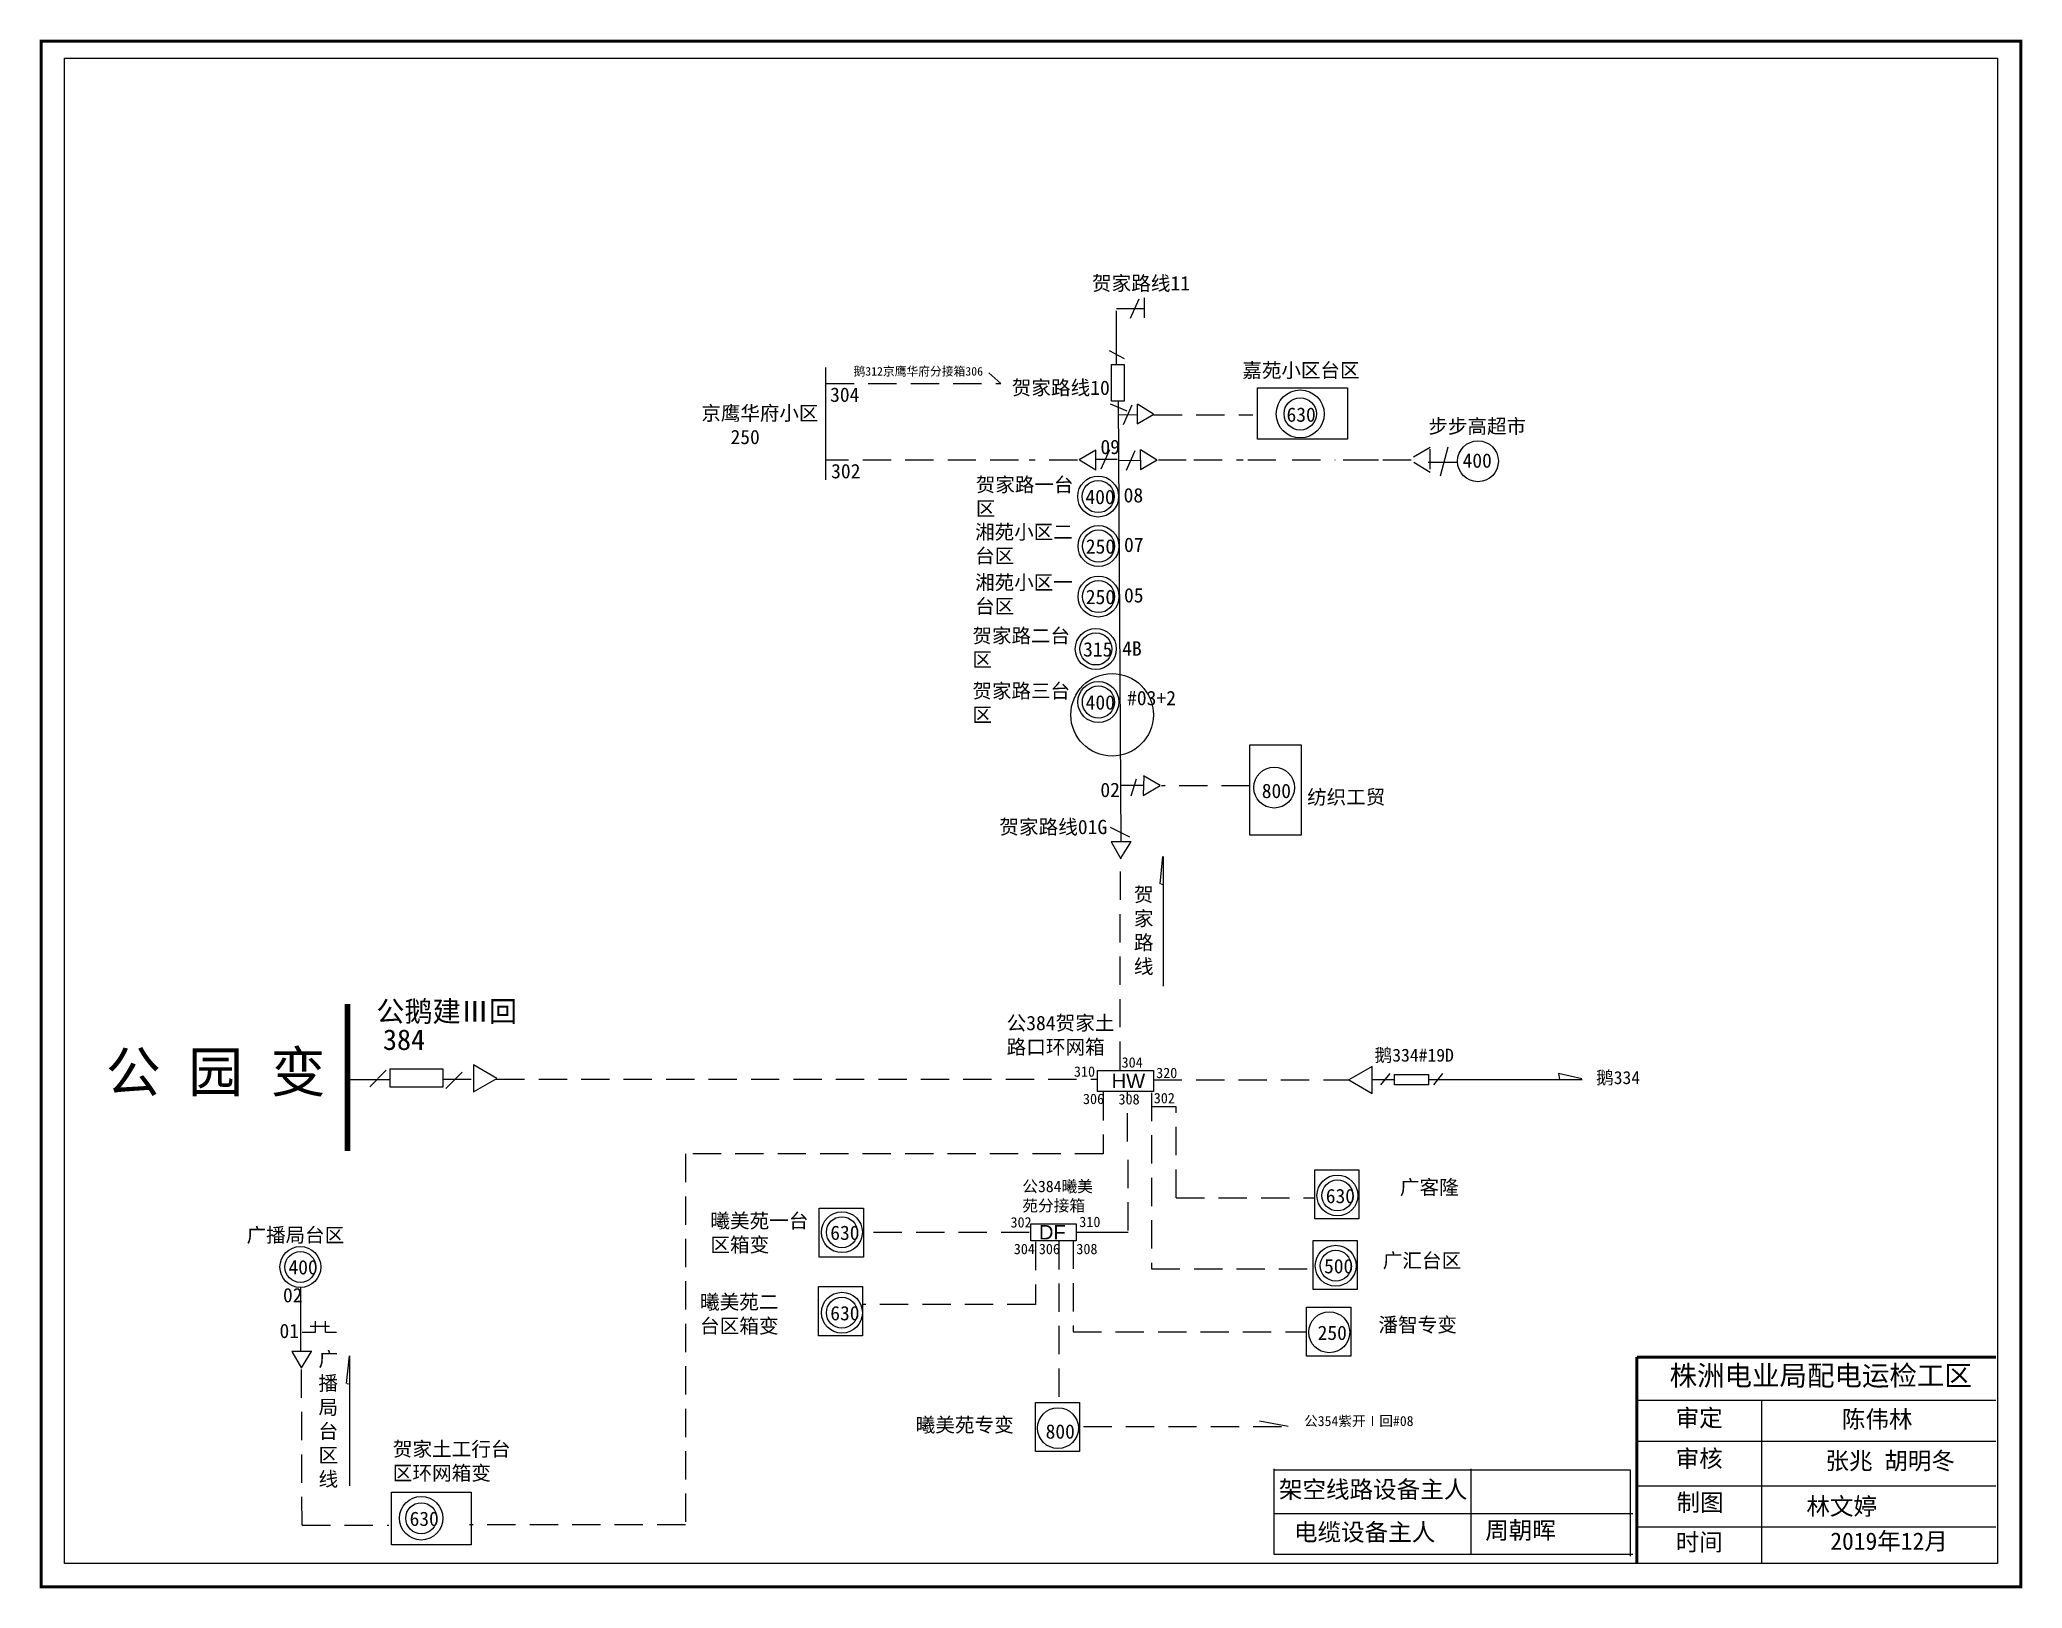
# Model space of a CAD drawing. Extents: x 45 to 389, y 2 to 271.
import ezdxf

# ---------------------------------------------------------------- set-up
doc = ezdxf.new("R2010")
doc.units = 0
doc.header["$LTSCALE"] = 0.774411
doc.linetypes.add('ACAD_ISO02W100', pattern=[15, 12, -3])
doc.linetypes.add('DASHED2', pattern=[9.525, 6.35, -3.175])
doc.layers.get('0').update_dxf_attribs({"linetype": 'CONTINUOUS'})
doc.layers.add('0-RefEdit0', color=7, linetype='CONTINUOUS')
doc.styles.get("Standard").update_dxf_attribs({"font": '', "height": 2.5})
doc.styles.add('字体', font='', dxfattribs={"height": 2.5})
doc.styles.get('Standard').set_extended_font_data('楷体_GB2312')
doc.styles.get('字体').set_extended_font_data('SimSun')

msp = doc.modelspace()

# ---------------------------------------------------------------- linework, layer by layer
at = {"linetype": 'Continuous'}
for p, q in [((231.97, 224.47), (236.75, 224.48)), ((234.38, 222.79), (235.9, 226.18)), ((233.35, 215.72), (230.75, 217.16)), ((230.85, 207.91), (233.77, 206.74)), ((232.77, 131.85), (232.33, 208.4)), ((233.17, 204.35), (234.69, 207.75)), ((232.33, 206.04), (235.53, 206.05)), ((230.76, 199.95), (229.24, 196.56)), ((233.7, 196.42), (235.22, 199.82)), ((288.23, 195.42), (289.56, 200.49)), ((232.06, 198.27), (228.4, 198.26)), ((232.4, 198.11), (236.06, 198.12)), ((239.27, 198.2), (244.08, 198.2)), ((275.31, 198.2), (277.45, 198.2)), ((286.09, 197.82), (291.16, 197.82)), ((232.71, 141.67), (236.63, 141.67)), ((235.38, 142.76), (234.43, 139.78)), ((228.64, 88.49), (228.64, 92.13)), ((228.64, 92.13), (238.4, 92.13)), ((238.4, 92.13), (238.4, 88.49)), ((238.4, 88.49), (228.64, 88.49)), ((90.26, 43.96), (90.26, 54.46)), ((92.79, 46.7), (92.79, 48.59)), ((94.54, 46.7), (94.54, 48.59)), ((90.5, 46.7), (92.79, 46.7)), ((91.85, 47.72), (95.22, 47.72)), ((94.54, 46.7), (96.43, 46.7)), ((90.2, 43.9), (90.2, 43.42)), ((322.4, 34.86), (384.76, 34.86)), ((344.04, 34.85), (344.04, 6.52)), ((322.4, 27.76), (384.76, 27.76)), ((259.3, 22.96), (259.3, 8.11)), ((293.5, 22.96), (293.5, 8.11)), ((322.4, 20.01), (384.76, 20.01)), ((259.3, 15.21), (321.66, 15.21)), ((322.4, 12.9), (384.76, 12.9)), ((259.3, 8.11), (321.66, 8.11))]:
    msp.add_line(p, q, dxfattribs=at)
at = {"linetype": 'ACAD_ISO02W100'}
msp.add_line((231.98, 214.77), (231.97, 224.41), dxfattribs=at)
at = {"color": 7, "linetype": 'DASHED2'}
for p, q in [((236.76, 226.32), (236.78, 222.88)), ((235.55, 207.88), (235.57, 204.44)), ((238.4, 206.12), (235.59, 207.86)), ((235.57, 204.44), (238.47, 206.13)), ((228.36, 199.86), (225.45, 198.18)), ((228.38, 196.42), (228.36, 199.86)), ((236.08, 199.95), (236.1, 196.51)), ((238.93, 198.19), (236.12, 199.93)), ((286.45, 200.33), (283.54, 198.64)), ((286.47, 196.59), (286.45, 200.04)), ((225.53, 198.18), (228.34, 196.44)), ((236.1, 196.51), (239.01, 198.2)), ((283.61, 197.78), (286.43, 196.04)), ((236.7, 143.28), (236.58, 139.98)), ((236.58, 139.93), (239.56, 141.66)), ((239.56, 141.66), (236.65, 143.34)), ((234.49, 131.86), (231.05, 131.84)), ((231.05, 131.84), (232.73, 128.93)), ((232.73, 129.01), (234.47, 131.82)), ((92.13, 43.36), (88.69, 43.34)), ((88.69, 43.34), (90.37, 40.44)), ((90.36, 40.51), (92.1, 43.32))]:
    msp.add_line(p, q, dxfattribs=at)
at = {"linetype": 'DASHED2'}
for p, q in [((238.45, 206.01), (255.65, 206.01)), ((214.92, 198.17), (181.5, 198.17)), ((225.19, 198.17), (216.78, 198.17)), ((245.41, 198.2), (253.95, 198.2)), ((254.75, 198.2), (261.43, 198.2)), ((262.5, 198.2), (269.97, 198.2)), ((271.31, 198.2), (275.31, 198.2)), ((278.25, 198.2), (283.32, 198.2)), ((255.14, 141.58), (239.76, 141.58)), ((232.59, 92.26), (232.63, 128.87)), ((229.64, 88.4), (229.64, 77.65)), ((229.64, 77.65), (157.07, 77.65)), ((157.07, 77.65), (157.07, 13.14)), ((233.95, 76.63), (233.95, 64.13)), ((242.33, 70.05), (266.41, 70.05)), ((216.81, 64.02), (187.99, 64.02)), ((217.9, 62.37), (217.9, 51.47)), ((221.96, 62.52), (221.96, 34.47)), ((224.42, 62.59), (224.42, 46.76)), ((238.06, 57.71), (266.11, 57.71)), ((217.9, 51.47), (187.83, 51.47)), ((224.42, 46.76), (264.87, 46.76)), ((90.46, 13.16), (90.36, 40.54)), ((226.21, 30.31), (261.77, 30.31)), ((90.46, 13.17), (105.54, 13.17)), ((157.06, 13.21), (119.52, 13.21))]:
    msp.add_line(p, q, dxfattribs=at)
at = {"color": 7, "linetype": 'Continuous'}
for p, q in [((234.27, 132.65), (230.91, 134.34)), ((217.1, 65.49), (224.95, 65.49)), ((217.1, 62.57), (217.1, 65.49)), ((224.95, 65.49), (224.95, 62.57)), ((224.95, 62.57), (217.1, 62.57))]:
    msp.add_line(p, q, dxfattribs=at)
for p, q in [((239.95, 129.32), (239.49, 124.55)), ((239.63, 124.55), (240.15, 124.45)), ((98.61, 42.55), (98.14, 37.78)), ((98.76, 19.98), (98.76, 42.55)), ((98.29, 37.78), (98.81, 37.67)), ((259.33, 22.76), (321.18, 22.76)), ((321.18, 22.76), (321.18, 7.8))]:
    msp.add_line(p, q)
at = {"color": 0, "linetype": 'ACAD_ISO02W100'}
msp.add_line((105.76, 90.54), (98.36, 90.54), dxfattribs=at)
at = {"color": 0, "linetype": 'Continuous'}
for p, q in [((105.05, 92.17), (102.21, 89.33)), ((118.29, 91.86), (115.45, 89.02)), ((277.91, 89.63), (279.48, 91.59)), ((287.07, 89.63), (288.64, 91.59)), ((308.77, 91.64), (308.94, 90.59)), ((312.79, 90.67), (308.77, 91.64)), ((238.03, 85.87), (242.29, 85.87)), ((234.01, 64.02), (224.99, 64.02)), ((261.77, 30.31), (256.78, 31.24))]:
    msp.add_line(p, q, dxfattribs=at)
at = {"color": 0, "linetype": 'DASHED2'}
for p, q in [((114.94, 90.63), (120.33, 90.63)), ((124.2, 90.63), (228.47, 90.63)), ((238.4, 90.52), (272.33, 90.52)), ((276.36, 90.6), (280.26, 90.6)), ((233.88, 79.79), (233.88, 88.47)), ((238.06, 88.26), (238.06, 57.71)), ((242.33, 70.04), (242.31, 85.87))]:
    msp.add_line(p, q, dxfattribs=at)
at = {"color": 0}
msp.add_line((312.89, 90.53), (286.16, 90.53), dxfattribs=at)
at = {"linetype": 'Continuous', "const_width": 0.5}
msp.add_lwpolyline([(45.11, 270.93), (389.09, 270.93), (389.09, 2.45), (45.11, 2.45)], close=True, dxfattribs=at)
at = {"linetype": 'Continuous'}
for points in [[(49.16, 267.97), (385.04, 267.97), (385.04, 6.49), (49.16, 6.49)], [(272.1, 210.7), (272.1, 201.82), (256.45, 201.82), (256.45, 210.7)], [(255.14, 148.69), (264.02, 148.69), (264.02, 133.04), (255.14, 133.04)], [(105.98, 18.89), (119.83, 18.89), (119.83, 9.76), (105.98, 9.76)]]:
    msp.add_lwpolyline(points, close=True, dxfattribs=at)
at = {"color": 7, "linetype": 'Continuous'}
msp.add_lwpolyline([(181.46, 194.72), (181.46, 214.22)], dxfattribs=at)
at = {"linetype": 'ACAD_ISO02W100'}
msp.add_lwpolyline([(233.3, 208.42), (231.11, 208.42), (231.11, 214.78), (233.3, 214.78)], close=True, dxfattribs=at)
at = {"color": 7, "linetype": 'DASHED2'}
msp.add_lwpolyline([(181.46, 211.47), (211.84, 211.47), (209.76, 213.29)], dxfattribs=at)
at = {"color": 0, "linetype": 'Continuous', "const_width": 1}
msp.add_lwpolyline([(98.36, 78.15), (98.36, 103.68)], dxfattribs=at)
at = {"color": 0, "linetype": 'Continuous'}
for points in [[(124.31, 90.77), (120.25, 93.11), (120.25, 88.42)], [(272.3, 90.49), (276.36, 88.15), (276.36, 92.84)], [(286.15, 89.63), (280.26, 89.63), (280.26, 91.46), (286.15, 91.46)], [(266.41, 74.9), (274.08, 74.9), (274.08, 66.37), (266.41, 66.37)], [(180.32, 68.25), (187.99, 68.25), (187.99, 59.72), (180.32, 59.72)], [(266.11, 62.61), (273.78, 62.61), (273.78, 54.08), (266.11, 54.08)], [(180.16, 54.61), (187.83, 54.61), (187.83, 46.08), (180.16, 46.08)], [(264.99, 51.04), (272.66, 51.04), (272.66, 42.5), (264.99, 42.5)], [(217.86, 34.47), (225.53, 34.47), (225.53, 25.94), (217.86, 25.94)]]:
    msp.add_lwpolyline(points, close=True, dxfattribs=at)
at = {"color": 0, "linetype": 'ACAD_ISO02W100'}
msp.add_lwpolyline([(114.94, 92.44), (114.94, 89.27), (105.76, 89.27), (105.76, 92.44)], close=True, dxfattribs=at)
at = {"linetype": 'Continuous', "const_width": 0.5}
for points in [[(322.36, 42.36), (322.36, 6.64)], [(322.4, 42.36), (384.76, 42.36)]]:
    msp.add_lwpolyline(points, dxfattribs=at)
at = {"color": 7, "linetype": 'Continuous'}
for centre, radius in [((263.87, 206.18), 4.17), ((263.87, 206.18), 2.81), ((294.76, 197.96), 3.55), ((259.35, 141.28), 3.55), ((270.34, 70.43), 3.55), ((270.34, 70.43), 2.69), ((184.25, 64.05), 3.55), ((184.25, 64.05), 2.69), ((90.16, 58.01), 3.55), ((90.16, 58.01), 2.69), ((270.04, 58.23), 3.55), ((270.04, 58.23), 2.69), ((184.25, 50.07), 3.55), ((184.25, 50.07), 2.69), ((221.79, 30.02), 3.55), ((111.16, 14.37), 3.78), ((111.16, 14.37), 2.69)]:
    msp.add_circle(centre, radius, dxfattribs=at)
at = {"linetype": 'Continuous'}
for centre, radius in [((228.77, 191.83), 3.56), ((228.77, 191.83), 2.79), ((228.83, 183.23), 3.56), ((228.83, 183.23), 2.79), ((228.83, 174.46), 3.56), ((228.83, 174.46), 2.79), ((228.36, 165.36), 3.56), ((228.36, 165.36), 2.79), ((228.81, 156.14), 3.56), ((228.81, 156.14), 2.79)]:
    msp.add_circle(centre, radius, dxfattribs=at)
at = {"color": 1, "linetype": 'Continuous'}
msp.add_circle((231.19, 153.92), 7.17, dxfattribs=at)
at = {"color": 0, "linetype": 'Continuous'}
msp.add_circle((268.92, 46.67), 3.55, dxfattribs=at)
at = {"layer": '0-RefEdit0', "linetype": 'ByBlock', "ltscale": 2}
msp.add_line((240.1, 106.76), (240.1, 129.32), dxfattribs=at)

# ---------------------------------------------------------------- texts
at = {"color": 0, "style": '字体'}
for s, p in [('鹅334#19D', (276.79, 93.68)), ('鹅334', (315.27, 89.78))]:
    msp.add_text(s, height=2.25, dxfattribs=at).set_placement(p)
at = {"linetype": 'DASHED2', "attachment_point": 1, "style": '字体'}
for s, insert, char_height, width in [('贺家路线11', (227.69, 230.12), 2.5, 24.8186), ('鹅312京鹰华府分接箱306', (186.27, 214.33), 1.5, 23.4534), ('{\\fSimSun|b0|i0|c134|p2;嘉苑小区台区}', (253.83, 215), 2.485, 20.5924), ('贺家路线10', (213.75, 211.98), 2.5, 24.8186), ('京鹰华府小区\\P   250', (159.83, 207.56), 2.485, 20.5924), ('{\\fSimSun|b0|i0|c134|p2;步步高超市}', (286.16, 205.28), 2.485, 20.5924), ('贺家路一台区', (207.52, 195.14), 2.485, 18.6378), ('湘苑小区二台区', (207.4, 186.92), 2.485, 18.6378), ('湘苑小区一台区', (207.4, 178.16), 2.485, 18.6378), ('贺家路二台区', (206.93, 168.9), 2.485, 18.6378), ('贺家路三台区', (206.93, 159.32), 2.485, 18.6378), ('纺织工贸', (265.08, 140.88), 2.485, 16.6481), ('贺家路线01G', (211.6, 135.69), 2.5, 24.8186), ('\\pt15;公384贺家土路口环网箱', (212.86, 101.64), 2.5, 20.8339), ('{\\H0.7244x;304}', (232.84, 94.44), 2.485, 5.7627), ('{\\H0.7244x;310}', (224.56, 92.86), 2.485, 5.7627), ('{\\fArial|b0|i0|c0|p32;\\H1.006x;HW}', (231.11, 91.57), 2.485, 5.7627), ('{\\H0.7244x;320}', (238.84, 92.62), 2.485, 5.7627), ('{\\H0.7244x;306}', (226.13, 88.11), 2.485, 5.7627), ('广客隆', (281.19, 73.1), 2.5, 24.8875), ('曦美苑一台区箱变', (161.39, 67.29), 2.5, 17.1905), ('{\\H0.7244x;302}', (213.54, 66.67), 2.485, 5.7627), ('{\\H0.7244x;310}', (225.49, 66.75), 2.485, 5.7627), ('广播局台区', (80.82, 64.8), 2.485, 21.8743), ('{\\H0.7244x;304}', (214.11, 62.04), 2.485, 5.7627), ('{\\H0.7244x;306}', (218.46, 62.04), 2.485, 5.7627), ('{\\fArial|b0|i0|c0|p32;\\H1.006x;DF}', (218.48, 65.3), 2.485, 5.7627), ('{\\H0.7244x;308}', (224.98, 62.04), 2.485, 5.7627), ('400', (88.1, 59.21), 2.485, 5.7627), ('{\\fSimSun|b0|i0|c134|p2;广汇台区}', (278.21, 60.38), 2.5, 24.8875), ('曦美苑二台区箱变', (159.6, 53.19), 2.5, 16.7143), ('{\\fSimSun|b0|i0|c134|p2;潘智专变}', (277.46, 49.22), 2.5, 24.8875), ('\\pt10;曦美苑专变', (197.06, 31.84), 2.5, 27.0196), ('贺家土工行台区环网箱变', (106.22, 27.64), 2.5, 23.77)]:
    msp.add_mtext(s, dxfattribs=dict(at, insert=insert, char_height=char_height, width=width))
at = {"linetype": 'Continuous', "attachment_point": 1, "style": '字体'}
for s, insert, char_height, width in [('304', (182.19, 210.77), 2.5, 3.9811), ('630', (261.5, 207.3), 2.485, 3.4673), ('09', (229.16, 201.7), 2.5, 3.9811), ('302', (182.37, 197.49), 2.5, 3.9811), ('400', (292.09, 199.32), 2.485, 4.5075), ('400', (226.55, 193.01), 2.5, 3.9811), ('08', (233.19, 193.31), 2.5, 3.9811), ('250', (226.62, 184.41), 2.5, 3.9811), ('07', (233.26, 184.7), 2.5, 3.9811), ('05', (233.26, 175.93), 2.5, 3.9811), ('250', (226.62, 175.64), 2.5, 3.9811), ('315', (226.15, 166.54), 2.5, 3.9811), ('4B', (232.94, 166.68), 2.5, 3.9811), ('400', (226.59, 157.32), 2.5, 3.9811), ('#03+2', (233.79, 158.08), 2.5, 3.9811), ('02', (229.15, 142.13), 2.5, 3.9811), ('800', (257.2, 141.94), 2.485, 3.4673), ('630', (268.32, 71.58), 2.485, 3.4673), ('630', (182.23, 65.2), 2.485, 19.4379), ('500', (268.02, 59.39), 2.485, 3.4673), ('02', (87.14, 54.36), 2.485, 10.402), ('630', (182.23, 51.23), 2.485, 19.4379), ('01', (86.54, 48.15), 2.485, 10.402), ('株洲电业局配电运检工区', (328.05, 40.91), 3.5, 82.0179), ('审定', (329.1, 33.3), 3, 23.4615), ('陈伟林', (357.97, 33.08), 3, 23.4615), ('800', (219.64, 30.68), 2.485, 3.4673), ('审核', (329.1, 26.24), 3, 23.4615), ('张兆 胡明冬', (355.13, 25.86), 3, 33.0539), ('架空线路设备主人', (260.17, 20.88), 3, 58.56), ('制图', (329.26, 18.62), 3, 23.4615), ('林文婷', (351.82, 17.94), 3, 60.45), ('630', (109.14, 15.52), 2.485, 3.4673), ('电缆设备主人', (262.79, 13.46), 3, 58.56), ('周朝晖', (296.03, 13.78), 3, 33.0539), ('时间', (329.1, 11.73), 3, 23.4615), ('2019年12月', (355.97, 11.9), 3, 30.7551)]:
    msp.add_mtext(s, dxfattribs=dict(at, insert=insert, char_height=char_height, width=width))
at = {"char_height": 2.5, "width": 2.455, "attachment_point": 1, "style": '字体'}
for s, insert in [('贺家路线', (234.98, 123.96)), ('广播局台区线', (93.31, 43.25))]:
    msp.add_mtext(s, dxfattribs=dict(at, insert=insert))
at = {"color": 0, "linetype": 'Continuous', "attachment_point": 1, "style": '字体'}
for s, insert, char_height, width in [('公鹅建Ⅲ回', (103.35, 104.21), 3.587, 94.453), ('公 园 变', (56.35, 95.4), 7, 83.5042), ('250', (266.9, 47.82), 2.485, 3.4673)]:
    msp.add_mtext(s, dxfattribs=dict(at, insert=insert, char_height=char_height, width=width))
at = {"color": 0, "linetype": 'Continuous', "insert": (104.51, 99.29), "char_height": 3.587, "width": 8.114, "attachment_point": 1}
msp.add_mtext('384', dxfattribs=at)
at = {"color": 0, "linetype": 'DASHED2', "char_height": 2.485, "width": 5.7627, "attachment_point": 1, "style": '字体'}
for s, insert in [('{\\H0.7244x;308}', (232.3, 88.04)), ('{\\H0.7244x;302}', (238.43, 88.24))]:
    msp.add_mtext(s, dxfattribs=dict(at, insert=insert))
at = {"color": 7, "linetype": 'DASHED2', "attachment_point": 1, "style": '字体'}
for s, insert, char_height, width in [('公384曦美苑分接箱', (215.59, 73.01), 2, 14.3467), ('公354紫开Ⅰ回#08', (264.55, 32.13), 1.7437, 32.3643)]:
    msp.add_mtext(s, dxfattribs=dict(at, insert=insert, char_height=char_height, width=width))

doc.saveas('drawing.dxf')
